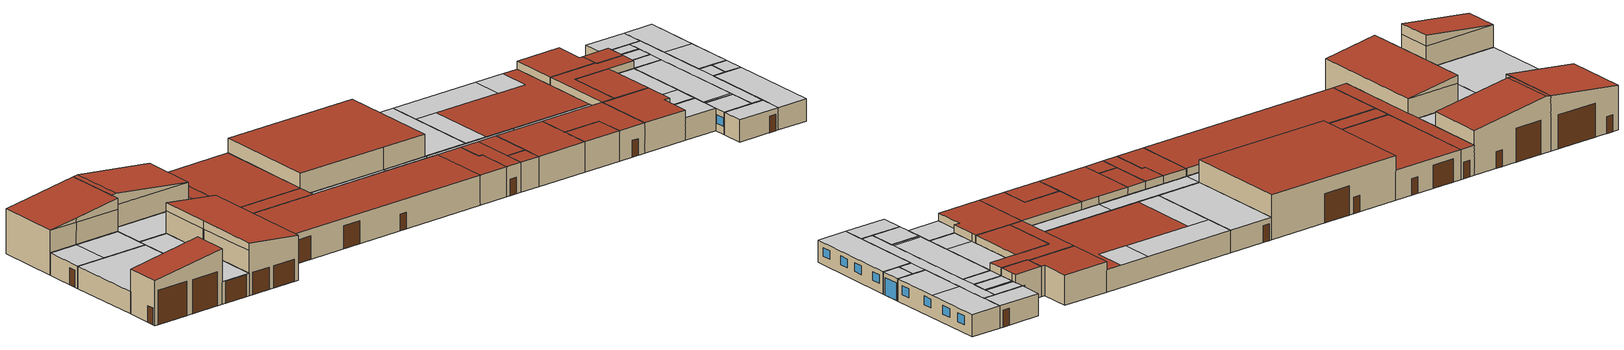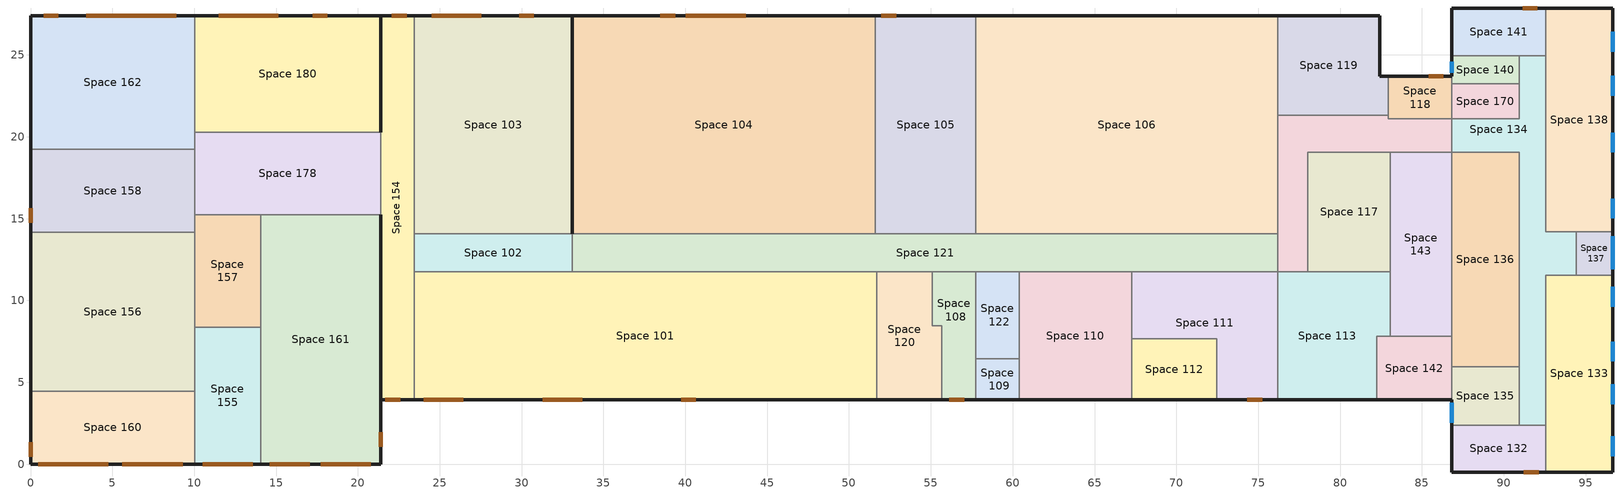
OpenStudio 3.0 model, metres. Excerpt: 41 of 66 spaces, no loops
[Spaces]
Space 101
 floor ground: 51.7,11.76 51.7,3.93 23.44,3.93 23.44,11.76 z0
 wall outside: 23.44,3.93 51.7,3.93 z0:3.81
 wall to Space 121: 51.7,11.76 33.1,11.76 z0:2.82
 wall to Space 120: 51.7,3.93 51.7,11.76 z0:3.81
 wall to Space 154: 23.44,11.76 23.44,3.93 z0:3.81
 wall to Space 124: 45.46,11.76 33.1,11.76 z2.82:3.81
 wall to Space 102: 33.1,11.76 23.44,11.76 z0:3.81
 wall to Space 126: 51.7,11.76 51.61,11.76 z2.82:3.81
 wall to Space 125: 51.61,11.76 45.46,11.76 z2.82:3.81
 door: 24.03,3.93 26.43,3.93 / 31.3,3.93 33.7,3.93 z0:2.92; 39.75,3.93 40.65,3.93 z0:2.1
 roof outside: 51.7,3.93 51.7,11.76 23.44,11.76 23.44,3.93 z3.81
Space 102
 floor ground: 33.1,14.07 33.1,11.76 23.44,11.76 23.44,14.07 z0
 wall to Space 103: 33.1,14.07 23.44,14.07 z0:3.81
 wall to Space 124: 33.1,11.76 33.1,14.07 z2.82:3.81
 wall to Space 154: 23.44,14.07 23.44,11.76 z0:3.81
 wall to Space 121: 33.1,11.76 33.1,14.07 z0:2.82
 roof outside: 33.1,11.76 33.1,14.07 23.44,14.07 23.44,11.76 z3.81
Space 103
 floor ground: 33.1,27.4 33.1,14.07 23.44,14.07 23.44,27.4 z0
 wall outside: 33.1,27.4 23.44,27.4 z0:3.81
 wall to Space 104: 33.1,14.07 33.1,27.4 z0:3.81
 wall to Space 154: 23.44,27.4 23.44,14.07 z0:3.81
 door: 27.53,27.4 24.53,27.4 z0:2.92; 30.75,27.4 29.85,27.4 z0:2.1
 roof outside: 33.1,14.07 33.1,27.4 23.44,27.4 23.44,14.07 z3.81
Space 104
 floor ground: 51.61,27.4 51.61,14.07 33.1,14.07 33.1,27.4 z0
 wall outside: 51.61,27.4 33.1,27.4 z0:5.64; 33.1,27.4 33.1,14.07 z3.81:5.64
 wall to Space 128: 51.61,14.07 51.61,27.4 z2.82:5.64
 wall to Space 124: 33.1,14.07 45.46,14.07 z2.82:5.64
 wall to Space 125: 45.46,14.07 51.61,14.07 z2.82:5.64
 wall to Space 121: 33.1,14.07 51.61,14.07 z0:2.82
 wall to Space 105: 51.61,14.07 51.61,27.4 z0:2.82
 door: 43.7,27.4 40.04,27.4 z0:3.7; 39.37,27.4 38.47,27.4 z0:2.1
 roof outside: 51.61,14.07 51.61,27.4 33.1,27.4 33.1,14.07 z5.64
Space 105
 floor ground: 57.74,27.4 57.74,14.07 51.61,14.07 51.61,27.4 z0
 wall outside: 57.74,27.4 51.61,27.4 z0:2.82
 wall to Space 106: 57.74,14.07 57.74,27.4 z0:2.82
 wall to Space 121: 51.61,14.07 57.74,14.07 z0:2.82
 door: 52.87,27.4 51.97,27.4 z0:2.1
 ceiling to Space 128: 57.74,14.07 57.74,27.4 51.61,27.4 51.61,14.07 z2.82
Space 106
 floor ground: 76.2,27.4 76.2,14.07 57.74,14.07 57.74,27.4 z0
 wall outside: 76.2,27.4 57.74,27.4 z0:2.82
 wall to Space 119: 76.2,21.33 76.2,27.4 z0:2.82
 wall to Space 123: 76.2,14.07 76.2,21.33 z0:2.82
 wall to Space 121: 57.74,14.07 76.2,14.07 z0:2.82
 ceiling to Space 131: 74.03,23.27 74.03,27.4 70.02,27.4 70.02,23.27 z2.82
 ceiling to Space 129: 60.83,14.07 60.83,23.27 57.74,23.27 57.74,14.07 z2.82
 ceiling to Space 130: 70.02,23.27 70.02,27.4 57.74,27.4 57.74,23.27 z2.82
 roof outside: 76.2,14.07 76.2,27.4 74.03,27.4 74.03,23.27 60.83,23.27 60.83,14.07 z2.82
Space 108
 floor ground: 57.75,11.76 57.75,3.93 55.66,3.93 55.66,8.44 55.09,8.44 55.09,11.76 z0
 wall outside: 55.66,3.93 57.75,3.93 z0:3.81
 wall to Space 120: 55.09,11.76 55.09,8.44 55.66,8.44 55.66,3.93 z0:3.81
 wall to Space 121: 57.75,11.76 55.09,11.76 z0:2.82
 wall to Space 122: 57.75,6.46 57.75,11.76 z0:3.81
 wall to Space 109: 57.75,3.93 57.75,6.46 z0:3.81
 wall to Space 126: 57.75,11.76 55.09,11.76 z2.82:3.81
 door: 56.13,3.93 57.03,3.93 z0:2.1
 roof outside: 57.75,3.93 57.75,11.76 55.09,11.76 55.09,8.44 55.66,8.44 55.66,3.93 z3.81
Space 109
 floor ground: 60.4,6.46 60.4,3.93 57.75,3.93 57.75,6.46 z0
 wall outside: 57.75,3.93 60.4,3.93 z0:3.81
 wall to Space 122: 60.4,6.46 57.75,6.46 z0:3.81
 wall to Space 110: 60.4,3.93 60.4,6.46 z0:3.81
 roof outside: 60.4,3.93 60.4,6.46 57.75,6.46 57.75,3.93 z3.81
Space 110
 floor ground: 67.27,11.76 67.27,3.93 60.4,3.93 60.4,11.76 z0
 wall outside: 60.4,3.93 67.27,3.93 z0:3.81
 wall to Space 122: 60.4,11.76 60.4,6.46 z0:3.81
 wall to Space 121: 67.27,11.76 60.4,11.76 z0:2.82
 wall to Space 111: 67.27,7.67 67.27,11.76 z0:3.81
 wall to Space 112: 67.27,3.93 67.27,7.67 z0:3.81
 wall to Space 126: 64.73,11.76 60.4,11.76 z2.82:3.81
 wall to Space 127: 67.27,11.76 64.73,11.76 z2.82:3.81
 roof outside: 67.27,3.93 67.27,11.76 60.4,11.76 60.4,3.93 z3.81
Space 111
 floor ground: 76.19,11.76 76.19,3.93 72.48,3.93 72.48,7.67 67.27,7.67 67.27,11.76 z0
 wall outside: 72.48,3.93 76.19,3.93 z0:3.81
 wall to Space 112: 67.27,7.67 72.48,7.67 72.48,3.93 z0:3.81
 wall to Space 121: 76.19,11.76 67.27,11.76 z0:2.82
 wall to Space 113: 76.19,3.93 76.19,11.76 z0:3.81
 wall to Space 127: 76.19,11.76 67.27,11.76 z2.82:3.81
 door: 74.34,3.93 75.24,3.93 z0:2.1
 roof outside: 76.19,3.93 76.19,11.76 67.27,11.76 67.27,7.67 72.48,7.67 72.48,3.93 z3.81
Space 112
 floor ground: 72.48,7.67 72.48,3.93 67.27,3.93 67.27,7.67 z0
 wall outside: 67.27,3.93 72.48,3.93 z0:3.81
 roof outside: 72.48,3.93 72.48,7.67 67.27,7.67 67.27,3.93 z3.81
Space 113
 floor ground: 83.06,11.76 83.06,7.8 82.25,7.8 82.25,3.93 76.19,3.93 76.19,11.76 z0
 wall outside: 76.19,3.93 82.25,3.93 z0:3.81
 wall to Space 123: 78.04,11.76 76.2,11.76 z0:3.81
 wall to Space 117: 83.06,11.76 78.04,11.76 z0:3.81
 wall to Space 145: 83.06,10.98 83.06,11.76 z2.82:3.81
 wall to Space 142: 82.25,3.93 82.25,7.8 83.06,7.8 z0:2.82
 wall to Space 144: 82.25,3.93 82.25,7.8 83.06,7.8 83.06,10.98 z2.82:3.81
 wall to Space 121: 76.2,11.76 76.19,11.76 z0:2.82
 wall to Space 127: 76.2,11.76 76.19,11.76 z2.82:3.81
 wall to Space 143: 83.06,7.8 83.06,11.76 z0:2.82
 roof outside: 82.25,3.93 82.25,7.8 83.06,7.8 83.06,11.76 76.19,11.76 76.19,3.93 z3.81
Space 117
 floor ground: 83.06,19.07 83.06,11.76 78.04,11.76 78.04,19.07 z0
 wall to Space 123: 83.06,19.07 78.04,19.07 78.04,11.76 z0:3.81
 wall to Space 145: 83.06,11.76 83.06,19.07 z2.82:3.81
 wall to Space 143: 83.06,11.76 83.06,19.07 z0:2.82
 roof outside: 83.06,11.76 83.06,19.07 78.04,19.07 78.04,11.76 z3.81
Space 118
 floor ground: 86.82,23.7 86.82,21.09 82.95,21.09 82.95,23.7 z0
 wall outside: 86.82,23.7 82.95,23.7 z0:3.81
 wall to Space 173: 86.82,23.08 86.82,23.7 z2.82:3.81
 wall to Space 123: 82.95,21.33 82.95,21.09 86.82,21.09 z0:3.81
 wall to Space 119: 82.95,23.7 82.95,21.33 z0:3.81
 wall to Space 140: 86.82,23.24 86.82,23.7 z0:2.82
 wall to Space 170: 86.82,21.09 86.82,23.24 z0:2.82
 wall to Space 172: 86.82,21.09 86.82,23.08 z2.82:3.81
 door: 86.31,23.7 85.41,23.7 z0:2.1
 roof outside: 86.82,21.09 86.82,23.7 82.95,23.7 82.95,21.09 z3.81
Space 119
 floor ground: 82.44,27.4 82.44,23.7 82.95,23.7 82.95,21.33 76.2,21.33 76.2,27.4 z0
 wall outside: 82.95,23.7 82.44,23.7 82.44,27.4 76.2,27.4 z0:3.81
 wall to Space 123: 76.2,21.33 82.95,21.33 z0:3.81
 wall to Space 127: 76.2,27.4 76.2,21.33 z2.82:3.81
 roof outside: 82.95,21.33 82.95,23.7 82.44,23.7 82.44,27.4 76.2,27.4 76.2,21.33 z3.81
Space 120
 floor ground: 55.09,11.76 55.09,8.44 55.66,8.44 55.66,3.93 51.7,3.93 51.7,11.76 z0
 wall outside: 51.7,3.93 55.66,3.93 z0:3.81
 wall to Space 126: 55.09,11.76 51.7,11.76 z2.82:3.81
 wall to Space 121: 55.09,11.76 51.7,11.76 z0:2.82
 roof outside: 55.66,3.93 55.66,8.44 55.09,8.44 55.09,11.76 51.7,11.76 51.7,3.93 z3.81
Space 121
 floor ground: 76.2,14.07 76.2,11.76 33.1,11.76 33.1,14.07 z0
 wall to Space 123: 76.2,11.76 76.2,14.07 z0:2.82
 wall to Space 122: 57.75,11.76 60.4,11.76 z0:2.82
 ceiling to Space 124: 45.46,11.76 45.46,14.07 33.1,14.07 33.1,11.76 z2.82
 ceiling to Space 125: 51.61,11.76 51.61,14.07 45.46,14.07 45.46,11.76 z2.82
 ceiling to Space 127: 76.2,11.76 76.2,14.07 64.73,14.07 64.73,11.76 z2.82
 ceiling to Space 126: 64.73,11.76 64.73,14.07 51.61,14.07 51.61,11.76 z2.82
Space 122
 floor ground: 60.4,11.76 60.4,6.46 57.75,6.46 57.75,11.76 z0
 wall to Space 126: 60.4,11.76 57.75,11.76 z2.82:3.81
 roof outside: 60.4,6.46 60.4,11.76 57.75,11.76 57.75,6.46 z3.81
Space 123
 floor ground: 82.95,21.33 82.95,21.09 86.82,21.09 86.82,19.07 78.04,19.07 78.04,11.76 76.2,11.76 76.2,21.33 z0
 wall to Space 134: 86.82,19.07 86.82,21.09 z0:2.82
 wall to Space 145: 83.06,19.07 86.82,19.07 z2.82:3.81
 wall to Space 127: 76.2,21.33 76.2,11.76 z2.82:3.81
 wall to Space 172: 86.82,19.07 86.82,21.09 z2.82:3.81
 wall to Space 143: 83.06,19.07 86.82,19.07 z0:2.82
 roof outside: 78.04,11.76 78.04,19.07 86.82,19.07 86.82,21.09 82.95,21.09 82.95,21.33 76.2,21.33 76.2,11.76 z3.81
Space 132
 floor ground: 92.56,2.39 92.56,-0.48 86.82,-0.48 86.82,2.39 z0
 wall outside: 86.82,2.39 86.82,-0.48 92.56,-0.48 z0:2.82
 wall to Space 135: 90.93,2.39 86.82,2.39 z0:2.82
 wall to Space 134: 92.56,2.39 90.93,2.39 z0:2.82
 wall to Space 133: 92.56,-0.48 92.56,2.39 z0:2.82
 door: 91.24,-0.48 92.14,-0.48 z0:2.1
 ceiling to Space 151: 92.56,-0.48 92.56,2.39 86.82,2.39 86.82,-0.48 z2.82
Space 133
 floor ground: 96.67,11.56 96.67,-0.48 92.56,-0.48 92.56,11.56 z0
 wall outside: 92.56,-0.48 96.67,-0.48 96.67,11.56 z0:2.82
 wall to Space 134: 94.42,11.56 92.56,11.56 92.56,2.39 z0:2.82
 wall to Space 137: 96.67,11.56 94.42,11.56 z0:2.82
 window: 96.67,9.63 96.67,10.83 / 96.67,6.29 96.67,7.49 / 96.67,3.67 96.67,4.87 / 96.67,0.5 96.67,1.7 z1.1:2.2
 ceiling to Space 153: 96.67,-0.48 96.67,11.56 92.56,11.56 92.56,-0.48 z2.82
Space 134
 floor ground: 92.56,24.96 92.56,14.2 94.42,14.2 94.42,11.56 92.56,11.56 92.56,2.39 90.93,2.39 90.93,19.07 86.82,19.07 86.82,21.09 90.94,21.09 90.94,24.96 z0
 wall to Space 136: 86.82,19.07 90.93,19.07 90.93,5.95 z0:2.82
 wall to Space 170: 90.94,23.24 90.94,21.09 86.82,21.09 z0:2.82
 wall to Space 140: 90.94,24.96 90.94,23.24 z0:2.82
 wall to Space 141: 92.56,24.96 90.94,24.96 z0:2.82
 wall to Space 138: 94.42,14.2 92.56,14.2 92.56,24.96 z0:2.82
 wall to Space 137: 94.42,11.56 94.42,14.2 z0:2.82
 wall to Space 135: 90.93,5.95 90.93,2.39 z0:2.82
 ceiling to Space 175: 92.56,2.39 92.56,24.96 90.94,24.96 90.94,21.09 90.93,19.07 90.93,2.39 z2.82
 ceiling to Space 153: 94.42,11.56 94.42,14.2 92.56,14.2 92.56,11.56 z2.82
 ceiling to Space 172: 90.93,19.07 90.94,21.09 86.82,21.09 86.82,19.07 z2.82
Space 135
 floor ground: 90.93,5.95 90.93,2.39 86.82,2.39 86.82,5.95 z0
 wall outside: 86.82,3.93 86.82,2.39 z0:2.82
 wall to Space 142: 86.82,5.95 86.82,3.93 z0:2.82
 wall to Space 136: 90.93,5.95 86.82,5.95 z0:2.82
 window: 86.82,3.75 86.82,2.55 z0.98:2.08
 ceiling to Space 171: 90.93,2.39 90.93,5.95 86.82,5.95 86.82,2.39 z2.82
Space 136
 floor ground: 90.93,19.07 90.93,5.95 86.82,5.95 86.82,19.07 z0
 wall to Space 142: 86.82,7.8 86.82,5.95 z0:2.82
 wall to Space 143: 86.82,19.07 86.82,7.8 z0:2.82
 ceiling to Space 171: 90.93,5.95 90.93,6.26 86.82,6.26 86.82,5.95 z2.82
 ceiling to Space 174: 90.93,6.26 90.93,19.07 86.82,19.07 86.82,6.26 z2.82
Space 137
 floor ground: 96.67,14.2 96.67,11.56 94.42,11.56 94.42,14.2 z0
 wall outside: 96.67,11.56 96.67,14.2 z0:2.82
 wall to Space 138: 96.67,14.2 94.42,14.2 z0:2.82
 window: 96.67,11.92 96.67,13.92 z0:2.2
 ceiling to Space 153: 96.67,11.56 96.67,14.2 94.42,14.2 94.42,11.56 z2.82
Space 138
 floor ground: 96.67,27.87 96.67,14.2 92.56,14.2 92.56,27.87 z0
 wall outside: 96.67,14.2 96.67,27.87 92.56,27.87 z0:2.82
 wall to Space 141: 92.56,27.87 92.56,24.96 z0:2.82
 window: 96.67,15.01 96.67,16.21 / 96.67,22.52 96.67,23.72 z1.09:2.19; 96.67,19.06 96.67,20.26 z1.14:2.24; 96.67,25.21 96.67,26.41 z1.06:2.16
 ceiling to Space 153: 96.67,14.2 96.67,20.51 92.56,20.51 92.56,14.2 z2.82
 ceiling to Space 148: 96.67,20.51 96.67,27.87 92.56,27.87 92.56,20.51 z2.82
Space 140
 floor ground: 90.94,24.96 90.94,23.24 86.82,23.24 86.82,24.96 z0
 wall outside: 86.82,24.96 86.82,23.7 z0:2.82
 wall to Space 141: 90.94,24.96 86.82,24.96 z0:2.82
 wall to Space 170: 86.82,23.24 90.94,23.24 z0:2.82
 window: 86.82,24.58 86.82,23.9 z1.38:2.05
 ceiling to Space 173: 90.94,23.24 90.94,24.96 86.82,24.96 86.82,23.24 z2.82
Space 141
 floor ground: 92.56,27.87 92.56,24.96 86.82,24.96 86.82,27.87 z0
 wall outside: 92.56,27.87 86.82,27.87 86.82,24.96 z0:2.82
 door: 92.05,27.87 91.15,27.87 z0:2.1
 ceiling to Space 150: 92.56,24.96 92.56,27.87 86.82,27.87 86.82,24.96 z2.82
Space 142
 floor ground: 86.82,7.8 86.82,3.93 82.25,3.93 82.25,7.8 z0
 wall outside: 82.25,3.93 86.82,3.93 z0:2.82
 wall to Space 143: 86.82,7.8 83.06,7.8 z0:2.82
 ceiling to Space 144: 86.82,3.93 86.82,7.8 82.25,7.8 82.25,3.93 z2.82
Space 143
 floor ground: 86.82,19.07 86.82,7.8 83.06,7.8 83.06,19.07 z0
 ceiling to Space 144: 86.82,7.8 86.82,10.98 83.06,10.98 83.06,7.8 z2.82
 ceiling to Space 145: 86.82,10.98 86.82,19.07 83.06,19.07 83.06,10.98 z2.82
Space 154
 floor ground: 23.44,27.4 23.44,3.93 21.4,3.93 21.4,27.4 z0
 wall outside: 21.4,3.93 23.44,3.93 / 23.44,27.4 21.4,27.4 z0:3.81
 wall to Space 179: 21.4,20.27 21.4,15.25 z2.82:3.81
 wall to Space 161: 21.4,15.25 21.4,3.93 z0:3.81
 wall to Space 178: 21.4,20.27 21.4,15.25 z0:2.82
 wall to Space 180: 21.4,27.4 21.4,20.27 z0:3.81
 door: 22.97,27.4 22.07,27.4 / 21.68,3.93 22.58,3.93 z0:2.1
 roof outside: 23.44,3.93 23.44,27.4 21.4,27.4 21.4,3.93 z3.81
Space 155
 floor ground: 14.05,8.37 14.05,0 10.02,0 10.02,8.37 z0
 wall outside: 10.02,0 14.05,0 z0:2.82
 wall to Space 156: 10.02,8.37 10.02,4.47 z0:2.82
 wall to Space 157: 14.05,8.37 10.02,8.37 z0:2.82
 wall to Space 161: 14.05,0 14.05,8.37 z0:2.82
 wall to Space 160: 10.02,4.47 10.02,0 z0:2.82
 door: 10.54,0 13.58,0 z0:2.8
 ceiling to Space 164: 14.05,0 14.05,8.37 10.02,8.37 10.02,0 z2.82
Space 156
 floor ground: 10.02,14.15 10.02,4.47 0,4.47 0,14.15 z0
 wall outside: 0,14.15 0,4.47 z0:2.82
 wall to Space 160: 0,4.47 10.02,4.47 z0:2.82
 wall to Space 158: 10.02,14.15 0,14.15 z0:2.82
 wall to Space 157: 10.02,8.37 10.02,14.15 z0:2.82
 ceiling to Space 165: 10.02,4.47 10.02,14.15 0,14.15 0,4.47 z2.82
Space 157
 floor ground: 14.05,15.25 14.05,8.37 10.02,8.37 10.02,15.25 z0
 wall to Space 161: 14.05,8.37 14.05,15.25 z0:2.82
 wall to Space 158: 10.02,15.25 10.02,14.15 z0:2.82
 wall to Space 178: 14.05,15.25 10.02,15.25 z0:2.82
 ceiling to Space 166: 14.05,8.47 14.05,15.25 10.02,15.25 10.02,8.47 z2.82
 ceiling to Space 164: 14.05,8.37 14.05,8.47 10.02,8.47 10.02,8.37 z2.82
Space 158
 floor ground: 10.02,19.23 10.02,14.15 0,14.15 0,19.23 z0
 wall outside: 0,19.23 0,14.15 z0:2.82
 wall to Space 162: 10.02,19.23 0,19.23 z0:2.82
 wall to Space 178: 10.02,15.25 10.02,19.23 z0:2.82
 door: 0,15.64 0,14.74 z0:2.1
 ceiling to Space 167: 3.84,14.15 3.84,19.23 0,19.23 0,14.15 z2.82
 ceiling to Space 177: 3.84,14.15 10.02,14.15 10.02,19.23 3.84,19.23 z2.82
Space 160
 floor ground: 10.02,4.47 10.02,0 0,0 0,4.47 z0
 wall outside: 0,4.47 0,0 z0:5.64; 10.02,0,7.01 0,0,5.64 0,0,0 10.02,0,0
 wall to Space 164: 10.02,0 10.02,4.47 z2.82:5.64; 10.02,0 10.02,4.47 z5.64:7.01
 wall to Space 165: 10.02,4.47 0,4.47 z2.82:5.64; 10.02,4.47,7.01 10.02,4.47,5.64 0,4.47,5.64
 door: 0.47,0 4.73,0 / 5.61,0 9.3,0 z0:4.31; 0,1.34 0,0.44 z0:2.1
 roof outside: 10.02,0,7.01 10.02,4.47,7.01 0,4.47,5.64 0,0,5.64
Space 161
 floor ground: 21.4,15.25 21.4,0 14.05,0 14.05,15.25 z0
 wall outside: 14.05,0,6.64 14.05,0,0 21.4,0,0 21.4,0,5.64; 21.4,0,5.64 21.4,0,0 21.4,3.93,0 21.4,3.93,3.81 21.4,15.25,3.81 21.4,15.25,5.64
 wall to Space 164: 14.05,8.47 14.05,8.37 14.05,0 z2.82:5.64; 14.05,8.47 14.05,0 z5.64:6.64
 wall to Space 179: 21.4,15.25 14.05,15.25 z2.82:5.64; 14.05,15.25,6.64 21.4,15.25,5.64 14.05,15.25,5.64
 wall to Space 166: 14.05,15.25 14.05,8.47 z2.82:5.64; 14.05,15.25 14.05,8.47 z5.64:6.64
 wall to Space 178: 21.4,15.25 14.05,15.25 z0:2.82
 door: 14.61,0 17.05,0 / 17.73,0 20.78,0 z0:2.8; 21.4,1.06 21.4,1.96 z0:2.1
 roof outside: 21.4,0,5.64 21.4,15.25,5.64 14.05,15.25,6.64 14.05,0,6.64
Space 162
 floor ground: 10.02,27.4 10.02,19.23 0,19.23 0,27.4 z0
 wall outside: 0,27.4 0,19.23 z0:5.64; 10.02,27.4,7.01 10.02,27.4,0 0,27.4,0 0,27.4,5.64
 wall to Space 180: 10.02,20.27 10.02,27.4 z0:5.64; 10.02,20.27 10.02,27.4 z5.64:7.01
 wall to Space 178: 10.02,19.23 10.02,20.27 z0:2.82
 wall to Space 167: 0,19.23 3.84,19.23 z2.82:5.64; 3.84,19.23,6.16 0,19.23,5.64 3.84,19.23,5.64
 wall to Space 177: 3.84,19.23 10.02,19.23 z2.82:5.64; 10.02,19.23,7.01 3.84,19.23,6.16 3.84,19.23,5.64 10.02,19.23,5.64
 wall to Space 179: 10.02,19.23 10.02,20.27 z2.82:5.64; 10.02,19.23 10.02,20.27 z5.64:7.01
 door: 8.9,27.4 3.41,27.4 z0:4.27; 1.71,27.4 0.81,27.4 z0:2.1
 roof outside: 10.02,19.23,7.01 10.02,27.4,7.01 0,27.4,5.64 0,19.23,5.64
Space 170
 floor ground: 90.94,23.24 90.94,21.09 86.82,21.09 86.82,23.24 z0
 ceiling to Space 172: 90.94,21.09 90.94,23.08 86.82,23.08 86.82,21.09 z2.82
 ceiling to Space 173: 90.94,23.08 90.94,23.24 86.82,23.24 86.82,23.08 z2.82
Space 178
 floor ground: 21.4,20.27 21.4,15.25 10.02,15.25 10.02,20.27 z0
 wall to Space 180 (Air Wall): 21.4,20.27 10.02,20.27 z0:2.82
 ceiling to Space 179: 21.4,15.25 21.4,20.27 10.02,20.27 10.02,15.25 z2.82
Space 180
 floor ground: 21.4,27.4 21.4,20.27 10.02,20.27 10.02,27.4 z0
 wall outside: 21.4,20.27 21.4,27.4 z3.81:5.64; 10.7,27.4,7.1 21.4,27.4,5.64 21.4,27.4,0 10.02,27.4,0 10.02,27.4,7.01
 wall to Space 179: 10.02,20.27 21.4,20.27 z2.82:5.64; 10.7,20.27,7.1 10.02,20.27,7.01 10.02,20.27,5.64 21.4,20.27,5.64
 door: 15.15,27.4 11.49,27.4 z0:4.27; 18.14,27.4 17.24,27.4 z0:2.1
 roof outside: 21.4,20.27,5.64 21.4,27.4,5.64 10.7,27.4,7.1 10.7,20.27,7.1; 10.7,20.27,7.1 10.7,27.4,7.1 10.02,27.4,7.01 10.02,20.27,7.01
[Building]
Office_1980-2004: North Axis {deg}=-0; Default Construction Set=-modified; Default Schedule Set=NRCan Cold Lake Default Schedule Set; Standards Number of Stories=2; Standards Number of Above Ground Stories=2
[ClimateZones]
Climate Zone Institution Name 1=ASHRAE; Climate Zone Document Name 1=ANSI/ASHRAE Standard 169; Climate Zone Document Year 1=2006; Climate Zone Institution Name 2=CEC; Climate Zone Document Name 2=California Climate Zone Descriptions; Climate Zone Document Year 2=1995
[Site]
Edmonton Intl AP: Latitude {deg}=53.32; Longitude {deg}=-113.58; Time Zone {hr}=-7; Elevation {m}=723
[SizingPeriod:DesignDay] Barometric Pressure {Pa}=92936; Wind Direction {deg}=180; Sky Clearness=0; Rain Indicator=0; Snow Indicator=0; Day of Month=21; Daylight Saving Time Indicator=0; Dry-Bulb Temperature Range Modifier Type=DefaultMultipliers
Name | Maximum Dry-Bulb Temperature {C} | Daily Dry-Bulb Temperature Range {deltaC} | Humidity Indicating Conditions at Maximum Dry-Bulb | Wind Speed {m/s} | Month | Day Type | Humidity Indicating Type | Solar Model Indicator | ASHRAE Taub | ASHRAE Taud
Edmonton Stony Plain Ann Hum_n 99.6% Condns DP=>MCDB | -32.4 | 0 | -37.7 | 1.9 | 1 | WinterDesignDay | Dewpoint | ASHRAEClearSky
Edmonton Stony Plain Ann Clg .4% Condns DB=>MWB | 27.5 | 12 | 17.6 | 3.8 | 7 | SummerDesignDay | Wetbulb | ASHRAETau | 0.353 | 2.369
Edmonton Stony Plain Ann Clg .4% Condns WB=>MDB | 25.3 | 12 | 19 | 3.8 | 7 | SummerDesignDay | Wetbulb | ASHRAETau | 0.353 | 2.369
Edmonton Stony Plain Ann Htg 99.6% Condns DB | -32.5 | 0 | -32.5 | 1.9 | 1 | WinterDesignDay | Wetbulb | ASHRAEClearSky
Edmonton Stony Plain Ann Clg .4% Condns DP=>MDB | 22.6 | 12 | 16.5 | 3.8 | 7 | SummerDesignDay | Dewpoint | ASHRAETau | 0.353 | 2.369
Edmonton Stony Plain Ann Htg Wind 99.6% Condns WS=>MCDB | -5.8 | 0 | -5.8 | 11.6 | 1 | WinterDesignDay | Wetbulb | ASHRAEClearSky
Edmonton Stony Plain Ann Clg .4% Condns Enth=>MDB | 25.6 | 12 | 57100 | 3.8 | 7 | SummerDesignDay | Enthalpy | ASHRAETau | 0.353 | 2.369
[Construction]
Air Wall: OS:Material:AirWall 1
000 ExtSlabCarpet 4in ClimateZone 1-8 1: MAT-CC05 4 HW CONCRETE, CP02 CARPET PAD
V4-Office Wall R10: V4-Office Wall mtl R10
V4-Office Roof R16: V4-Office Roof mtl R16
000 Interior Floor 1: 000 F16 Acoustic tile, 000 F05 Ceiling air space resistance, 000 M11 100mm lightweight concrete
000 Interior Wall 1: 000 G01a 19mm gypsum board, 000 F04 Wall air space resistance, 000 G01a 19mm gypsum board
000 Interior Ceiling 1: 000 M11 100mm lightweight concrete, 000 F05 Ceiling air space resistance, 000 F16 Acoustic tile
Vintage 4 Window R1.6: V4 Windows R1.6
V4 Door R4: V4 Door mtl R4
000_Interior Partition; 000_Interior Door: 000_G05 25mm wood
000_Interior Floor: 000_F16 Acoustic tile, 000_F05 Ceiling air space resistance, 000_M11 100mm lightweight concrete
000_Interior Wall: 000_G01a 19mm gypsum board, 000_F04 Wall air space resistance, 000_G01a 19mm gypsum board
000_Interior Ceiling: 000_M11 100mm lightweight concrete, 000_F05 Ceiling air space resistance, 000_F16 Acoustic tile
000_Interior Window: 000_Clear 3mm
000_Exterior Window: 000_Clear 3mm, 000_Air 13mm, 000_Clear 3mm
Customized construction 000_ExtSlabCarpet_4in_ClimateZone 1-8 to conductance of 0.31545741324921134: MAT-CC05 4 HW CONCRETE 1, CP02 CARPET PAD 1
Customized construction Vintage 1 Concrete Wall RSI 2.11 to conductance of 0.2839295854628052: MNECB Ref Brick 100mm 1, MNECB Ref Airspace 25mm 1, 000 G05 25mm wood 2, Mass NonRes Wall Insulation-2.89 1, 000_G01a 19mm gypsum board 1
Customized construction Vintage 1 Ref Deck Roof RSI 3.52 to conductance of 0.31545741324921134: MNECB Ref Gravel 50mm 1, MNECB Built-up Roof 9.5mm 1, MNECB Ref Polystyrene 46mm 1, 000_F08 Metal surface 1, 000 G05 25mm wood 3
Customized construction MNECB Ref Underground Floor 6.136 to conductance of 0.5678591709256104: MNECB Ref Polystyrene 25mm 1, MNECB Ref concrete 100mm 1
Customized construction MNECB Ref Underground Wall 9.659 to conductance of 0.5678591709256104: MNECB Ref Polystyrene 44mm 1, MNECB Ref concrete 100mm 2
Customized construction 000_ExtSlabCarpet_4in_ClimateZone 1-8 to conductance of 0.5678591709256104: MAT-CC05 4 HW CONCRETE 2, CP02 CARPET PAD 2
Customized Fenestration: cond=0.315 tvis=0.210 tsol=0.500: Customized Fenestration:: cond=0.315 tvis=0.210 tsol=0.500
Customized construction 000_Exterior Door to conductance of 1.4204545454545456: 000_F08 Metal surface 2, 000_I01 25mm insulation board 1
Customized construction 000_Exterior Door 1 to conductance of 0.5678591709256104: 000_F08 Metal surface 3, 000_I01 25mm insulation board 2
Customized Fenestration: cond=0.280 tvis=0.210 tsol=0.500: Customized Fenestration:: cond=0.280 tvis=0.210 tsol=0.500
[Material]
Name | Roughness | Thickness {m} | Conductivity {W/m-K} | Density {kg/m3} | Specific Heat {J/kg-K} | Thermal Absorptance | Solar Absorptance | Visible Absorptance
000 F16 Acoustic tile; 000_F16 Acoustic tile | MediumSmooth | 0.0191 | 0.06 | 368 | 590
000 G01a 19mm gypsum board; 000_G01a 19mm gypsum board; 000_G01a 19mm gypsum board 1 | MediumSmooth | 0.019 | 0.16 | 800 | 1090
000 M11 100mm lightweight concrete; 000_M11 100mm lightweight concrete | MediumRough | 0.1016 | 0.53 | 1280 | 840
MAT-CC05 4 HW CONCRETE; MAT-CC05 4 HW CONCRETE 1; MAT-CC05 4 HW CONCRETE 2 | Rough | 0.1016 | 1.311 | 2240 | 836.8 | 0.9 | 0.7 | 0.7
V4-Office Wall mtl R10 | MediumRough | 0.08 | 0.045 | 265 | 836.8 | 0.9 | 0.7 | 0.7
V4-Office Roof mtl R16 | MediumRough | 0.12857 | 0.045 | 265 | 836.8 | 0.9 | 0.7 | 0.7
V4 Door mtl R4 | MediumRough | 0.03169 | 0.045 | 265 | 836.8 | 0.9 | 0.7 | 0.7
000_G05 25mm wood; 000 G05 25mm wood 2; 000 G05 25mm wood 3 | MediumSmooth | 0.0254 | 0.15 | 608 | 1630
MNECB Ref Brick 100mm 1 | MediumRough | 0.1016 | 1.311 | 2082.332 | 795.312
Mass NonRes Wall Insulation-2.89 1 | MediumRough | 0.146251 | 0.049 | 265 | 836.8 | 0.9 | 0.7 | 0.7
MNECB Ref Gravel 50mm 1 | VeryRough | 0.0508 | 1.80282 | 1601.794 | 837.17 | 0.9 | 0.7 | 0.7
MNECB Built-up Roof 9.5mm 1 | VeryRough | 0.0095 | 0.1634 | 1121.29 | 1465.048 | 0.9 | 0.7 | 0.7
MNECB Ref Polystyrene 46mm 1 | MediumRough | 0.0840785 | 0.02885 | 28.832 | 1213.897
000_F08 Metal surface 1; 000_F08 Metal surface 2; 000_F08 Metal surface 3 | Smooth | 0.0008 | 45.28 | 7824 | 500
MNECB Ref Polystyrene 25mm 1; MNECB Ref Polystyrene 44mm 1 | MediumRough | 0.049179 | 0.02885 | 28.832 | 1213.897
MNECB Ref concrete 100mm 1; MNECB Ref concrete 100mm 2 | MediumRough | 0.1016 | 1.80282 | 2242.512 | 837.17
000_I01 25mm insulation board 1 | MediumRough | 0.0211195 | 0.03 | 43 | 1210
000_I01 25mm insulation board 2 | MediumRough | 0.0528295 | 0.03 | 43 | 1210
[Material:AirGap]
Name | Thermal Resistance
000 F04 Wall air space resistance; 000_F04 Wall air space resistance | 0.15
000 F05 Ceiling air space resistance; 000_F05 Ceiling air space resistance | 0.18
MNECB Ref Airspace 25mm 1 | 0.1717
[Material:AirWall]
OS:Material:AirWall 1
[Material:NoMass] Roughness=VeryRough; Thermal Absorptance=0.9; Solar Absorptance=0.7; Visible Absorptance=0.8
Name | Thermal Resistance
CP02 CARPET PAD | 0.2165
CP02 CARPET PAD 1 | 3.0925
CP02 CARPET PAD 2 | 1.6835
[WindowMaterial:Gas]
000_Air 13mm: Gas Type=Air; Thickness=0.0127
[WindowMaterial:Glazing] Optical Data Type=SpectralAverage; Front Side Visible Reflectance at Normal Incidence=0.081; Back Side Visible Reflectance at Normal Incidence=0.081; Infrared Transmittance at Normal Incidence=0; Front Side Infrared Hemispherical Emissivity=0.84; Back Side Infrared Hemispherical Emissivity=0.84
Name | Thickness | Solar Transmittance at Normal Incidence | Front Side Solar Reflectance at Normal Incidence | Back Side Solar Reflectance at Normal Incidence | Visible Transmittance at Normal Incidence | Conductivity | Thickness {m} | Conductivity {W/m-K} | Dirt Correction Factor for Solar and Visible Transmittance | Solar Diffusing
000_Clear 3mm | 0.003 | 0.837 | 0.075 | 0.075 | 0.898 | 0.9
Customized Fenestration:: cond=0.315 tvis=0.210 tsol=0.500 |  | 0.5 | 0.5 | 0.5 | 0.21 |  | 0.1 | 0.315457 | 1 | No
Customized Fenestration:: cond=0.280 tvis=0.210 tsol=0.500 |  | 0.5 | 0.5 | 0.5 | 0.21 |  | 0.1 | 0.28 | 1 | No
[DefaultConstructionSet]
Name | Default Exterior Surface Constructions | Default Interior Surface Constructions | Default Ground Contact Surface Constructions | Default Exterior SubSurface Constructions | Default Interior SubSurface Constructions | Interior Partition Construction
Vintage 2 Office | Default Surface Constructions 1 | Default Surface Constructions 2 | Default Surface Constructions 3 | Default Sub Surface Constructions 1 | Default Sub Surface Constructions 2
-modified | -modified | 000_Interior_DefSurfCons 12 | -modified 1 | -modified | 000_Interior_DefSubCons 12 | 000_Interior Partition
[DefaultSurfaceConstructions]
Name | Floor Construction | Wall Construction | Roof Ceiling Construction
Default Surface Constructions 1 | 000 ExtSlabCarpet 4in ClimateZone 1-8 1 | V4-Office Wall R10 | V4-Office Roof R16
Default Surface Constructions 2 | 000 Interior Floor 1 | 000 Interior Wall 1 | 000 Interior Ceiling 1
Default Surface Constructions 3 | 000 ExtSlabCarpet 4in ClimateZone 1-8 1 | 000 ExtSlabCarpet 4in ClimateZone 1-8 1 | 000 ExtSlabCarpet 4in ClimateZone 1-8 1
000_Interior_DefSurfCons 12 | 000_Interior Floor | 000_Interior Wall | 000_Interior Ceiling
-modified | Customized construction 000_ExtSlabCarpet_4in_ClimateZone 1-8 to conductance of 0.31545741324921134 | Customized construction Vintage 1 Concrete Wall RSI 2.11 to conductance of 0.2839295854628052 | Customized construction Vintage 1 Ref Deck Roof RSI 3.52 to conductance of 0.31545741324921134
-modified 1 | Customized construction MNECB Ref Underground Floor 6.136 to conductance of 0.5678591709256104 | Customized construction MNECB Ref Underground Wall 9.659 to conductance of 0.5678591709256104 | Customized construction 000_ExtSlabCarpet_4in_ClimateZone 1-8 to conductance of 0.5678591709256104
[DefaultSubSurfaceConstructions]
Name | Fixed Window Construction | Operable Window Construction | Door Construction | Glass Door Construction | Skylight Construction | Tubular Daylight Dome Construction | Tubular Daylight Diffuser Construction | Overhead Door Construction
Default Sub Surface Constructions 1 | Vintage 4 Window R1.6 | Vintage 4 Window R1.6 | V4 Door R4 | Vintage 4 Window R1.6
Default Sub Surface Constructions 2
000_Interior_DefSubCons 12 | 000_Interior Window | 000_Interior Window | 000_Interior Door | 000_Exterior Window | 000_Exterior Window | 000_Interior Window | 000_Interior Window
-modified | Customized Fenestration: cond=0.315 tvis=0.210 tsol=0.500 | Customized Fenestration: cond=0.315 tvis=0.210 tsol=0.500 | Customized construction 000_Exterior Door to conductance of 1.4204545454545456 | Customized Fenestration: cond=0.315 tvis=0.210 tsol=0.500 | Customized Fenestration: cond=0.280 tvis=0.210 tsol=0.500 | Customized Fenestration: cond=0.280 tvis=0.210 tsol=0.500 | Customized Fenestration: cond=0.280 tvis=0.210 tsol=0.500 | Customized construction 000_Exterior Door 1 to conductance of 0.5678591709256104
[WindowMaterial:SimpleGlazingSystem]
V4 Windows R1.6: U-Factor {W/m2-K}=3.55; Solar Heat Gain Coefficient=0.6; Visible Transmittance=0.7
[DefaultScheduleSet]
NRCan Cold Lake Default Schedule Set: Hours of Operation Schedule=NRCan - Cold Lake - Default Fans; Number of People Schedule=NRCan - Cold Lake - Default People; People Activity Level Schedule=NRCan - Cold Lake - Default Activity; Lighting Schedule=NRCan - Cold Lake - Default Lights; Electric Equipment Schedule=NRCan - Cold Lake - Default Equip; Hot Water Equipment Schedule=NRCan - Cold Lake - Default Hot Water
[ThermostatSetpoint:DualSetpoint] Heating Setpoint Temperature Schedule=heating_always_21C; Cooling Setpoint Temperature Schedule=cooling_always_24C
Thermostat Setpoint Dual Setpoint 1; Thermostat Setpoint Dual Setpoint 3; Thermostat Setpoint Dual Setpoint 4; Thermostat Setpoint Dual Setpoint 5; Thermostat Setpoint Dual Setpoint 6; Thermostat Setpoint Dual Setpoint 7; Thermostat Setpoint Dual Setpoint 8; Thermostat Setpoint Dual Setpoint 9; Thermostat Setpoint Dual Setpoint 10; Thermostat Setpoint Dual Setpoint 11; Thermostat Setpoint Dual Setpoint 12; Thermostat Setpoint Dual Setpoint 13; Thermostat Setpoint Dual Setpoint 14; Thermostat Setpoint Dual Setpoint 15; Thermostat Setpoint Dual Setpoint 16; Thermostat Setpoint Dual Setpoint 17; Thermostat Setpoint Dual Setpoint 18; Thermostat Setpoint Dual Setpoint 19; Thermostat Setpoint Dual Setpoint 20; Thermostat Setpoint Dual Setpoint 21; Thermostat Setpoint Dual Setpoint 22; Thermostat Setpoint Dual Setpoint 23; Thermostat Setpoint Dual Setpoint 24; Thermostat Setpoint Dual Setpoint 25; Thermostat Setpoint Dual Setpoint 26; Thermostat Setpoint Dual Setpoint 27; Thermostat Setpoint Dual Setpoint 28; Thermostat Setpoint Dual Setpoint 29; Thermostat Setpoint Dual Setpoint 51; Thermostat Setpoint Dual Setpoint 52; Thermostat Setpoint Dual Setpoint 53; Thermostat Setpoint Dual Setpoint 54; Thermostat Setpoint Dual Setpoint 55; Thermostat Setpoint Dual Setpoint 56; Thermostat Setpoint Dual Setpoint 2; Thermostat Setpoint Dual Setpoint 57; Thermostat Setpoint Dual Setpoint 58
[DesignSpecification:OutdoorAir] Outdoor Air Flow per Floor Area {m3/s-m2}=0
Name | Outdoor Air Flow per Person {m3/s-person} | Outdoor Air Flow Rate {m3/s}
MNECB-Carpentry-C-oa; MNECB-Electrical/Electronic-C-oa | 0.0192
MNECB-Machinery-C-oa | 0.0385
MNECB-Active Storage Bulky-E-oa | 0.0128 | 0
MNECB-Painting-C-oa | 0.077
MNECB-Material Handling-E-oa | 0.00412
MNECB-Toilet and Washrooms-*-oa | 0.0154
MNECB-Mechanical/electrical room-*-oa | 0.0257
MNECB-Corridors-*-oa; MNECB-Active Stairway-*-oa | 0.0128
MNECB-Office Category 1-A-oa; MNECB-Computer/Office Equipment-A-oa | 0.00515
MNECB-Conference/Meeting-C-oa | 0.0052
[BuildingStory]
Building Story 1: Nominal Z Coordinate {m}=0; Nominal Floor to Floor Height {m}=3.81; Default Construction Set=Vintage 2 Office; Default Schedule Set=NRCan Cold Lake Default Schedule Set
[Space] Building Story=Building Story 1
Name | Space Type | Thermal Zone
Space 101 | Space Function-Warehouse - fine | Supply
Space 102 | Space Function-Corr. < 2.4m wide-sch-A | Corridor 2
Space 103 | Space Function-Automotive - repair 2 | Paint Shop
Space 104 | Space Function-Automotive - repair 1 | Carpenter Shop
Space 105; Space 106 | Space Function-Office - enclosed | Offices 3
Space 108 | Space Function-Electrical/Mechanical-sch-A | Valve Room
Space 109 | Space Function-Corr. < 2.4m wide-sch-A | Vestibule 1
Space 110 | Space Function-Washroom-sch-A | Washrooms 1
Space 111 | Space Function-Lab - research | ADP Workshop
Space 112 | Space Function-Office - enclosed | ADP Office
Space 113 | Space Function-Office - enclosed | Offices 4
Space 117 | Space Function-Conf./meet./multi-purpose | Conference Room
Space 118 | Space Function-Warehouse - med/blk | Equip Room
Space 119 | Space Function-Office - enclosed | Planning
Space 120 | Space Function-Office - enclosed | Offices 2
Space 121 | Space Function-Corr. < 2.4m wide-sch-A | Corridor 3
Space 122 | Space Function-Corr. < 2.4m wide-sch-A | Corridor 5
Space 123 | Space Function-Corr. < 2.4m wide-sch-A | Corridor 4
Space 132 | Space Function-Stairway-sch-A | Stairway 2
Space 133 | Space Function-Office - enclosed | Offices 6
Space 134 | Space Function-Corr. < 2.4m wide-sch-A | Corridor 6
Space 135 | Space Function-Office - enclosed | Offices 5
Space 136 | Space Function-Lab - research | Preventative Maintenance Inspection
Space 137 | Space Function-Corr. < 2.4m wide-sch-A | Vestibule 2
Space 138 | Space Function-Office - enclosed | Offices 7
Space 140 | Space Function-Washroom-sch-A | Washroom 2
Space 141 | Space Function-Stairway-sch-A | Stairway 1
Space 142 | Space Function-Office - open plan | Computer Room
Space 143 | Space Function-Warehouse - med/blk | File Storage
Space 154 | Space Function-Corr. < 2.4m wide-sch-A | Corridor 1
Space 155 | Space Function-Warehouse - med/blk | CE Tool Control Storage 2
Space 156; Space 158 | Space Function-Warehouse - med/blk | CE Tool Control Storage 1
Space 157 | Space Function-Office - enclosed | Offices 1
Space 160 | Space Function-Warehouse - fine | Shipping and Receiving 1
Space 161 | Space Function-Warehouse - med/blk | CE Tool Control Storage 3
Space 162 | Space Function-Automotive - repair | Machine Shop
Space 170 | Space Function-Office - open plan | Photocopy Room
Space 178 | Space Function-Lab - research | RM Shop 1
Space 180 | Space Function-Lab - research | RM Shop 2
[SpaceType] Default Schedule Set=NRCan Cold Lake Default Schedule Set; Standards Building Type=Space Function
Name | Design Specification Outdoor Air Object | Standards Space Type
Space Function-Automotive - repair 1 | MNECB-Carpentry-C-oa | Automotive - repair
Space Function-Automotive - repair | MNECB-Machinery-C-oa | Automotive - repair
Space Function-Warehouse - med/blk | MNECB-Active Storage Bulky-E-oa | Warehouse - med/blk
Space Function-Automotive - repair 2 | MNECB-Painting-C-oa | Automotive - repair
Space Function-Lab - research | MNECB-Electrical/Electronic-C-oa | Lab - research
Space Function-Warehouse - fine | MNECB-Material Handling-E-oa | Warehouse - fine
Space Function-Washroom-sch-A | MNECB-Toilet and Washrooms-*-oa | Washroom-sch-A
Space Function-Electrical/Mechanical-sch-A | MNECB-Mechanical/electrical room-*-oa | Electrical/Mechanical-sch-A
Space Function-Corr. < 2.4m wide-sch-A | MNECB-Corridors-*-oa | Corr. < 2.4m wide-sch-A
Space Function-Stairway-sch-A | MNECB-Active Stairway-*-oa | Stairway-sch-A
Space Function-Office - enclosed | MNECB-Office Category 1-A-oa | Office - enclosed
Space Function-Office - open plan | MNECB-Computer/Office Equipment-A-oa | Office - open plan
Space Function-Conf./meet./multi-purpose | MNECB-Conference/Meeting-C-oa | Conf./meet./multi-purpose
[People]
Name | People Definition | Space or SpaceType
People 16 | MNECB-Carpentry-sched-C-people_def | Space Function-Automotive - repair 1
People 46 | MNECB-Machinery-sched-C-people_def | Space Function-Automotive - repair
People 3 | MNECB-Active Storage Bulky-sched-E-people_def | Space Function-Warehouse - med/blk
People 57 | MNECB-Painting-sched-C-people_def | Space Function-Automotive - repair 2
People 24 | MNECB-Electrical/Electronic-sched-C-people_def | Space Function-Lab - research
People 47 | MNECB-Material Handling-sched-E-people_def | Space Function-Warehouse - fine
People 79 | MNECB-Toilet and Washrooms-*-people_def | Space Function-Washroom-sch-A
People 48 | MNECB-Mechanical/electrical room-sched-*-people_def | Space Function-Electrical/Mechanical-sch-A
People 21 | MNECB-Corridors-sched-*-people_def | Space Function-Corr. < 2.4m wide-sch-A
People 2 | MNECB-Active Stairway-sched-*-people_def | Space Function-Stairway-sch-A
People 53 | MNECB-Office-1-sched-A-people_def | Space Function-Office - enclosed
People 18 | MNECB-Computer/Office Equipment-sched-A-people_def | Space Function-Office - open plan
People 20 | MNECB-Conference-Meeting-sched-C-people_def | Space Function-Conf./meet./multi-purpose
[People:Definition] Number of People Calculation Method=Area/Person; Fraction Radiant=0.3
Name | Space Floor Area per Person {m2/person} | Carbon Dioxide Generation Rate {m3/s-W} | Sensible Heat Fraction
MNECB-Carpentry-sched-C-people_def; MNECB-Machinery-sched-C-people_def; MNECB-Painting-sched-C-people_def | 15.4
MNECB-Active Storage Bulky-sched-E-people_def; MNECB-Corridors-sched-*-people_def; MNECB-Active Stairway-sched-*-people_def | 51.4
MNECB-Electrical/Electronic-sched-C-people_def | 15.4 | 3.8e-008
MNECB-Material Handling-sched-E-people_def; MNECB-Office-1-sched-A-people_def; MNECB-Computer/Office Equipment-sched-A-people_def | 10.3
MNECB-Toilet and Washrooms-*-people_def | 15.4 | 3.8e-008 | Autocalculate
MNECB-Mechanical/electrical room-sched-*-people_def | 102.8
MNECB-Conference-Meeting-sched-C-people_def | 2.6
[Lights]
Name | Lights Definition | Space or SpaceType
Lights 16 | MNECB-Carpentry-sched-C-lights_def | Space Function-Automotive - repair 1
Lights 46 | MNECB-Machinery-sched-C-lights_def | Space Function-Automotive - repair
Lights 2 | MNECB-Active Storage Bulky-sched-E-lights_def | Space Function-Warehouse - med/blk
Lights 57 | MNECB-Painting-sched-C-lights_def | Space Function-Automotive - repair 2
Lights 24 | MNECB-Electrical/Electronic-sched-C-lights_def | Space Function-Lab - research
Lights 47 | MNECB-Material Handling-sched-E-lights_def | Space Function-Warehouse - fine
Lights 85 | MNECB-Toilet and Washrooms-sched-*-lights_def | Space Function-Washroom-sch-A
Lights 48 | MNECB-Mechanical/electrical room-sched-*-lights_def | Space Function-Electrical/Mechanical-sch-A
Lights 21 | MNECB-Corridors-sched-*-lights_def | Space Function-Corr. < 2.4m wide-sch-A
Lights 1 | MNECB-Active Stairway-sched-*-lights_def | Space Function-Stairway-sch-A
Lights 53 | MNECB-Office-1-sched-A-lights_def | Space Function-Office - enclosed
Lights 18 | MNECB-Computer/Office Equipment-sched-A-lights_def | Space Function-Office - open plan
Lights 20 | MNECB-Conference/Meeting-sched-C-lights_def | Space Function-Conf./meet./multi-purpose
[Lights:Definition] Design Level Calculation Method=Watts/Area
Name | Watts per Space Floor Area {W/m2}
MNECB-Carpentry-sched-C-lights_def | 24.8
MNECB-Machinery-sched-C-lights_def; MNECB-Electrical/Electronic-sched-C-lights_def | 26.9
MNECB-Active Storage Bulky-sched-E-lights_def | 3.2
MNECB-Painting-sched-C-lights_def | 17.2
MNECB-Material Handling-sched-E-lights_def | 10.8
MNECB-Toilet and Washrooms-sched-*-lights_def | 8.7
MNECB-Mechanical/electrical room-sched-*-lights_def | 7.5
MNECB-Corridors-sched-*-lights_def | 8.6
MNECB-Active Stairway-sched-*-lights_def | 6.5
MNECB-Office-1-sched-A-lights_def; MNECB-Conference/Meeting-sched-C-lights_def | 19.4
MNECB-Computer/Office Equipment-sched-A-lights_def | 22.6
[ElectricEquipment]
Name | Electric Equipment Definition | Space or SpaceType
Electric Equipment 17 | MNECB-Carpentry-sched-C-eq_elec_def | Space Function-Automotive - repair 1
Electric Equipment 47 | MNECB-Machinery-sched-C-eq_elec_def | Space Function-Automotive - repair
Electric Equipment 3 | MNECB-Active Storage Bulky-sched-E-eq_elec_def | Space Function-Warehouse - med/blk
Electric Equipment 58 | MNECB-Painting-sched-C-eq_elec_def | Space Function-Automotive - repair 2
Electric Equipment 25 | MNECB-Electrical/Electronic-sched-C-eq_elec_def | Space Function-Lab - research
Electric Equipment 48 | MNECB-Material Handling-sched-E-eq_elec_def | Space Function-Warehouse - fine
Electric Equipment 85 | MNECB-Toilet and Washrooms-sched-*-eq_elec_def | Space Function-Washroom-sch-A
Electric Equipment 49 | MNECB-Mechanical/electrical room-sched-*-eq_elec_def | Space Function-Electrical/Mechanical-sch-A
Electric Equipment 22 | MNECB-Corridors-sched-*-eq_elec_def | Space Function-Corr. < 2.4m wide-sch-A
Electric Equipment 2 | MNECB-Active Stairway-sched-*-eq_elec_def | Space Function-Stairway-sch-A
Electric Equipment 54 | MNECB-Office type 1-sched-A-eq_elec_def | Space Function-Office - enclosed
Electric Equipment 19 | MNECB-Computer/Office Equipment-sched-A-eq_elec_def | Space Function-Office - open plan
Electric Equipment 21 | MNECB-Conference/Meeting-sched-C-eq_elec_def | Space Function-Conf./meet./multi-purpose
[ElectricEquipment:Definition] Design Level Calculation Method=Watts/Area
Name | Watts per Space Floor Area {W/m2} | Fraction Radiant
MNECB-Carpentry-sched-C-eq_elec_def; MNECB-Painting-sched-C-eq_elec_def; MNECB-Electrical/Electronic-sched-C-eq_elec_def | 10 | 0
MNECB-Machinery-sched-C-eq_elec_def; MNECB-Active Storage Bulky-sched-E-eq_elec_def; MNECB-Material Handling-sched-E-eq_elec_def; MNECB-Toilet and Washrooms-sched-*-eq_elec_def; MNECB-Mechanical/electrical room-sched-*-eq_elec_def | 1 | 0
MNECB-Corridors-sched-*-eq_elec_def; MNECB-Active Stairway-sched-*-eq_elec_def | 0 | 0
MNECB-Office type 1-sched-A-eq_elec_def; MNECB-Computer/Office Equipment-sched-A-eq_elec_def | 7.5 | 0
MNECB-Conference/Meeting-sched-C-eq_elec_def | 1
[ThermalZone] Use Ideal Air Loads=No
Name | Thermostat | Multiplier
Machine Shop | Thermostat Setpoint Dual Setpoint 29
CE Tool Control Storage 1 | Thermostat Setpoint Dual Setpoint 17
Shipping and Receiving 1 | Thermostat Setpoint Dual Setpoint 8
CE Tool Control Storage 2 | Thermostat Setpoint Dual Setpoint 18
CE Tool Control Storage 3 | Thermostat Setpoint Dual Setpoint 19
Offices 1 | Thermostat Setpoint Dual Setpoint 51
RM Shop 1 | Thermostat Setpoint Dual Setpoint 6
RM Shop 2 | Thermostat Setpoint Dual Setpoint 7
Corridor 1 | Thermostat Setpoint Dual Setpoint 22
Paint Shop | Thermostat Setpoint Dual Setpoint 2
Supply | Thermostat Setpoint Dual Setpoint 11
Carpenter Shop | Thermostat Setpoint Dual Setpoint 16
Offices 3 | Thermostat Setpoint Dual Setpoint 53
Corridor 3 | Thermostat Setpoint Dual Setpoint 24
Offices 2 | Thermostat Setpoint Dual Setpoint 52
Valve Room; Equip Room
Vestibule 1 | Thermostat Setpoint Dual Setpoint 12
Corridor 5 | Thermostat Setpoint Dual Setpoint 26 | 1
Washrooms 1 | Thermostat Setpoint Dual Setpoint 57
ADP Office | Thermostat Setpoint Dual Setpoint 14
ADP Workshop | Thermostat Setpoint Dual Setpoint 15
Planning | Thermostat Setpoint Dual Setpoint 4
Corridor 4 | Thermostat Setpoint Dual Setpoint 25
Conference Room | Thermostat Setpoint Dual Setpoint 21
Offices 4 | Thermostat Setpoint Dual Setpoint 54
File Storage | Thermostat Setpoint Dual Setpoint 28
Computer Room | Thermostat Setpoint Dual Setpoint 20
Stairway 1 | Thermostat Setpoint Dual Setpoint 9
Washroom 2 | Thermostat Setpoint Dual Setpoint 58
Photocopy Room | Thermostat Setpoint Dual Setpoint 3
Preventative Maintenance Inspection | Thermostat Setpoint Dual Setpoint 5
Offices 5 | Thermostat Setpoint Dual Setpoint 55
Stairway 2 | Thermostat Setpoint Dual Setpoint 10
Offices 6 | Thermostat Setpoint Dual Setpoint 56
Vestibule 2 | Thermostat Setpoint Dual Setpoint 13
Offices 7 | Thermostat Setpoint Dual Setpoint 1
Corridor 6 | Thermostat Setpoint Dual Setpoint 27
Corridor 2 | Thermostat Setpoint Dual Setpoint 23
[Sizing:Zone] Zone Cooling Design Supply Air Temperature Input Method=SupplyAirTemperature; Zone Cooling Design Supply Air Temperature {C}=14; Zone Cooling Design Supply Air Temperature Difference {deltaC}=11.11; Zone Heating Design Supply Air Temperature Input Method=SupplyAirTemperature; Zone Heating Design Supply Air Temperature {C}=40; Zone Heating Design Supply Air Temperature Difference {deltaC}=11.11; Zone Cooling Design Supply Air Humidity Ratio {kg-H2O/kg-air}=0.0085; Zone Heating Design Supply Air Humidity Ratio {kg-H2O/kg-air}=0.008; Zone Heating Sizing Factor=1; Zone Cooling Sizing Factor=1; Heating Design Air Flow Method=DesignDay; Account for Dedicated Outdoor Air System=No; Dedicated Outdoor Air System Control Strategy=NeutralSupplyAir; Dedicated Outdoor Air Low Setpoint Temperature for Design {C}=Autosize; Dedicated Outdoor Air High Setpoint Temperature for Design {C}=Autosize
CE Tool Control Storage 1; Shipping and Receiving 1; CE Tool Control Storage 3; Offices 1; Corridor 3; Valve Room; Equip Room; Photocopy Room; MZ-Tool Storage; MZ-Tool Control; MZ-Control; MZ-Lock Shop; MZ-Corridor 1; MZ-Mech Room; MZ-Cooler
[SpaceInfiltration:DesignFlowRate] Schedule=Always On; Design Flow Rate Calculation Method=Flow/ExteriorArea; Design Flow Rate {m3/s}=0; Flow per Space Floor Area {m3/s-m2}=0; Flow per Exterior Surface Area {m3/s-m2}=0.0007; Air Changes per Hour {1/hr}=0
Name | Space or SpaceType
Space Infiltration Design Flow Rate 1 | Space Function-Conf./meet./multi-purpose
Space Infiltration Design Flow Rate 4 | Space Function-Office - enclosed
Space Infiltration Design Flow Rate 5 | Space Function-Office - open plan
Space Infiltration Design Flow Rate 6 | Space Function-Stairway-sch-A
Space Infiltration Design Flow Rate 7 | Space Function-Corr. < 2.4m wide-sch-A
Space Infiltration Design Flow Rate 8 | Space Function-Electrical/Mechanical-sch-A
Space Infiltration Design Flow Rate 9 | Space Function-Washroom-sch-A
Space Infiltration Design Flow Rate 10 | Space Function-Automotive - repair 1
Space Infiltration Design Flow Rate 11 | Space Function-Lab - research
Space Infiltration Design Flow Rate 12 | Space Function-Automotive - repair
Space Infiltration Design Flow Rate 13 | Space Function-Automotive - repair 2
Space Infiltration Design Flow Rate 14 | Space Function-Warehouse - med/blk
Space Infiltration Design Flow Rate 15 | Space Function-Warehouse - fine
[Schedule:Ruleset]
Always On: Default Day Schedule=Always On Default Schedule; Summer Design Day Schedule=Always On Summer Design Day; Winter Design Day Schedule=Always On Winter Design Day
NRCan - Cold Lake - Default Fans: Default Day Schedule=Schedule Day 28
NRCan - Cold Lake - Default People: Default Day Schedule=Schedule Day 31
NRCan - Cold Lake - Default Activity: Default Day Schedule=Schedule Day 39
NRCan - Cold Lake - Default Lights: Default Day Schedule=Schedule Day 45
NRCan - Cold Lake - Default Equip: Default Day Schedule=Schedule Day 25
NRCan - Cold Lake - Default Hot Water: Default Day Schedule=Schedule Day 15
heating_always_21C: Default Day Schedule=Schedule Day 53
cooling_always_24C: Default Day Schedule=Schedule Day 54
[Schedule:Day]
Always On Default Schedule; Always On Winter Design Day; Always On Summer Design Day; Schedule Day 28: 24, 0, 1
Schedule Day 30; Schedule Day 38: 7, 0, 0, 15, 30, 1, 24, 0, 0
Schedule Day 29; Schedule Day 32; Schedule Day 26; Schedule Day 22: 24, 0, 0
Schedule Day 31; Schedule Day 25: 24, 0, 0.3
Schedule Day 39: 24, 0, 120
Schedule Day 45: 7, 0, 0.05, 15, 0, 1, 24, 0, 0.05
Schedule Day 14: 24, 0, 0.05
Schedule Day 46; Schedule Day 27; Schedule Day 15; Schedule Day 23: 7, 0, 0.05, 15, 30, 1, 24, 0, 0.05
Schedule Day 53: 24, 0, 21
Schedule Day 54: 24, 0, 24
[Schedule:Rule]
Name | Schedule Ruleset | Rule Order | Day Schedule | Apply Monday | Apply Tuesday | Apply Wednesday | Apply Thursday | Apply Friday | Apply Sunday | Apply Saturday
M-F 2 | NRCan - Cold Lake - Default Fans | 0 | Schedule Day 30 | Yes | Yes | Yes | Yes | Yes
SS 3 | NRCan - Cold Lake - Default Fans | 1 | Schedule Day 29 |  |  |  |  |  | Yes | Yes
M-F 3 | NRCan - Cold Lake - Default People | 0 | Schedule Day 38 | Yes | Yes | Yes | Yes | Yes
Schedule Rule 1 | NRCan - Cold Lake - Default People | 1 | Schedule Day 32 |  |  |  |  |  | Yes | Yes
SS | NRCan - Cold Lake - Default Lights | 0 | Schedule Day 14 |  |  |  |  |  | Yes | Yes
M-F | NRCan - Cold Lake - Default Lights | 1 | Schedule Day 46 | Yes | Yes | Yes | Yes | Yes |  | No
MF 2 | NRCan - Cold Lake - Default Equip | 0 | Schedule Day 27 | Yes | Yes | Yes | Yes | Yes
SS 2 | NRCan - Cold Lake - Default Equip | 1 | Schedule Day 26 |  |  |  |  |  | Yes | Yes
M-F 1 | NRCan - Cold Lake - Default Hot Water | 0 | Schedule Day 23 | Yes | Yes | Yes | Yes | Yes
SS 1 | NRCan - Cold Lake - Default Hot Water | 1 | Schedule Day 22 |  |  |  |  |  | Yes | Yes
